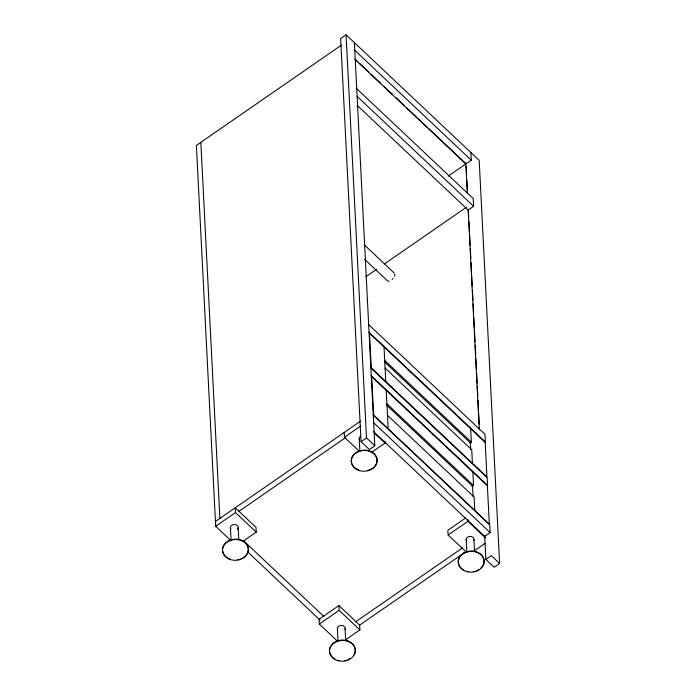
<?xml version="1.0" encoding="UTF-8"?>
<svg xmlns="http://www.w3.org/2000/svg" width="696" height="696" viewBox="0 0 696 696"><rect width="100%" height="100%" fill="white"/><g stroke="black" fill="none" stroke-linecap="round" stroke-linejoin="round"><path stroke-width="1.04" d="M484.66 535.589L485.869 559.427L494.16 567.249L499.615 563.482L479.187 160.35L346.086 34.8L340.64 38.567L361.059 441.699L369.358 449.52L374.805 445.753L354.386 42.621M341.431 45.136L196.385 145.421L215.682 526.28L231.037 540.766M448.233 176.097L471.288 160.21L470.896 152.528M365.835 276.773L376.519 269.387M384.523 263.854L466.39 207.251M356.717 88.697L473.228 198.604L473.619 206.286L468.173 210.053L357.17 105.34M215.438 521.478L360.598 421.115M215.682 526.28L235.492 512.578L235.257 507.784L255.989 527.342L256.224 532.135L242.443 541.671M359.066 450.999L344.476 437.236L360.841 425.917M238.754 511.464L345.529 437.636M361.059 441.699L366.514 437.932L346.086 34.8M371.238 452.626L385.019 443.091L384.923 441.168M469.8 443.221L471.357 442.143L470.67 428.701M471.992 486.6L473.55 485.53L472.871 472.088M345.242 640.05L359.893 629.923L359.649 625.121L338.917 605.563L319.099 619.266L319.342 624.06L337.769 641.451M465.981 517.711L447.893 530.221L448.137 535.015L466.564 552.398M319.342 624.06L339.161 610.366L338.917 605.563M448.137 535.015L467.947 521.321L467.851 519.399M355.682 621.763L462.457 547.935M373.247 415.034L489.767 524.949L490.149 532.623L484.703 536.39L373.7 431.685M359.414 625.278L466.19 551.458M474.037 550.997L485.234 543.254M485.869 559.427L491.315 555.66L499.615 563.482M354.769 50.303L471.288 160.21M355.412 59.447L357.788 61.683M359.362 63.179L368.845 72.123M371.22 74.359L380.695 83.302M383.861 86.278L392.553 94.482M395.711 97.457L404.402 105.662M406.769 107.897L416.251 116.841M417.835 118.329L427.309 127.272M428.893 128.76L466.024 163.786M354.829 59.264L465.842 163.978M357.1 96.37L473.619 206.286M364.286 244.801L394.31 273.119M364.687 259.33L387.602 280.94M368.462 324.423L484.973 434.33L485.364 442.012L368.845 332.105M384.697 360.397L471.357 442.143M384.488 361.824L470.365 442.83L470.705 449.546M385.079 368.071L471.74 449.816L472.427 463.258M370.655 367.81L487.174 477.717L487.565 485.399L371.046 375.492M386.889 403.776L473.55 485.53M386.689 405.202L472.558 486.208L473.089 496.683M387.472 415.295L474.133 497.04L474.82 510.481M373.639 422.716L490.149 532.623M374.265 432.955L385.019 443.091M467.947 521.321L485.608 537.982M366.514 437.932L374.805 445.753M235.492 512.578L256.224 532.135M339.161 610.366L359.893 629.923M243.382 540.548L323.971 616.569M247.715 551.928L320.151 620.258M466.146 166.248L466.642 176.001M466.859 180.334L467.355 190.086M468.347 209.6L468.73 217.187M468.947 221.519L469.443 231.272M469.609 234.526L470.157 245.366M470.322 248.611L470.818 258.364M471.035 262.705L471.531 272.458M471.697 275.703L472.245 286.543M472.41 289.797L472.958 300.637M473.123 303.882L473.619 313.635M473.837 317.976L474.333 327.729M474.498 330.974L475.046 341.814M475.211 345.068L475.699 354.821M475.925 359.153L476.421 368.906M476.638 373.247L477.134 383M477.291 386.254L477.787 396.007M478.013 400.339L478.5 410.092M478.665 413.346L479.213 424.177M479.379 427.431L479.492 429.597M465.781 162.803L467.312 193.14M468.138 209.4L479.283 429.389M473.933 539.644L474.533 551.423M466.198 539.383L466.851 552.232M384.009 346.956L385.767 381.512M386.21 390.343L388.159 428.736M359.223 438.471L359.867 451.321M344.233 432.433L344.476 437.236M345.146 628.688L345.738 640.468M337.403 628.427L338.056 641.277M238.162 527.777L238.763 539.557M230.428 527.516L231.081 540.366M200.848 142.341L219.893 518.398M344.946 629.488A3.88 3.115 -2.9 0 0 344.746 627.113L344.189 626.443A3.88 3.115 -2.9 0 0 339.117 626.008A3.88 3.115 -2.9 0 0 337.804 630.002M334.959 659.095A12.928 10.388 -2.9 0 1 331.6 644.922A12.928 10.388 -2.9 0 1 349.183 641.495A12.928 10.388 -2.9 0 1 353.568 655.467M349.784 658.842A12.928 10.388 -2.9 0 1 347.835 659.782M346.251 660.304A12.928 10.388 -2.9 0 1 344.616 660.652M339.57 660.652A12.928 10.388 -2.9 0 1 337.952 660.295M237.519 529.317A3.88 3.115 -2.9 0 0 237.771 526.202L237.205 525.532A3.88 3.115 -2.9 0 0 232.142 525.088A3.88 3.115 -2.9 0 0 230.82 529.091M229.932 559.053A12.928 10.388 -2.9 0 1 224.617 544.011A12.928 10.388 -2.9 0 1 244.009 541.627A12.928 10.388 -2.9 0 1 243.696 557.365M242.808 557.931A12.928 10.388 -2.9 0 1 240.851 558.871M239.276 559.393A12.928 10.388 -2.9 0 1 237.632 559.741M359.615 440.046A3.88 3.115 -2.9 0 1 360.528 436.305M358.727 470.009A12.928 10.388 -2.9 0 1 354.621 453.696A12.928 10.388 -2.9 0 1 375.301 454.984A12.928 10.388 -2.9 0 1 367.253 470.54M473.741 540.444A3.88 3.115 -2.9 0 0 473.541 538.069L472.975 537.399A3.88 3.115 -2.9 0 0 467.912 536.955A3.88 3.115 -2.9 0 0 466.59 540.957M463.753 570.05A12.928 10.388 -2.9 0 1 461.048 555.13A12.928 10.388 -2.9 0 1 479.779 553.503A12.928 10.388 -2.9 0 1 480.301 568.606M478.578 569.798A12.928 10.388 -2.9 0 1 476.621 570.737M475.046 571.259A12.928 10.388 -2.9 0 1 473.402 571.607M468.365 571.607A12.928 10.388 -2.9 0 1 466.746 571.251M394.919 274.294A5.168 2.436 -46.7 0 1 394.458 276.19M393.066 278.322A5.168 2.436 -46.7 0 1 392.126 279.287M389.108 281.062A5.168 2.436 -46.7 0 1 388.264 281.14M485.19 442.395L369.498 333.271L371.246 367.819L486.939 476.951L485.19 442.395M487.383 485.782L371.699 376.649L373.639 415.042L489.332 524.175L487.383 485.782M334.976 659.469A12.928 10.388 -2.9 0 0 355.273 651.517A12.928 10.388 -2.9 0 0 336.96 641.495A12.928 10.388 -2.9 0 0 334.976 659.469M228.001 558.557A12.928 10.388 -2.9 0 0 248.289 550.597A12.928 10.388 -2.9 0 0 229.976 540.583A12.928 10.388 -2.9 0 0 228.001 558.557M356.796 469.504A12.928 10.388 -2.9 0 0 377.084 461.552A12.928 10.388 -2.9 0 0 358.771 451.539A12.928 10.388 -2.9 0 0 356.796 469.504M463.771 570.424A12.928 10.388 -2.9 0 0 484.068 562.464A12.928 10.388 -2.9 0 0 465.746 552.45A12.928 10.388 -2.9 0 0 463.771 570.424"/></g></svg>
